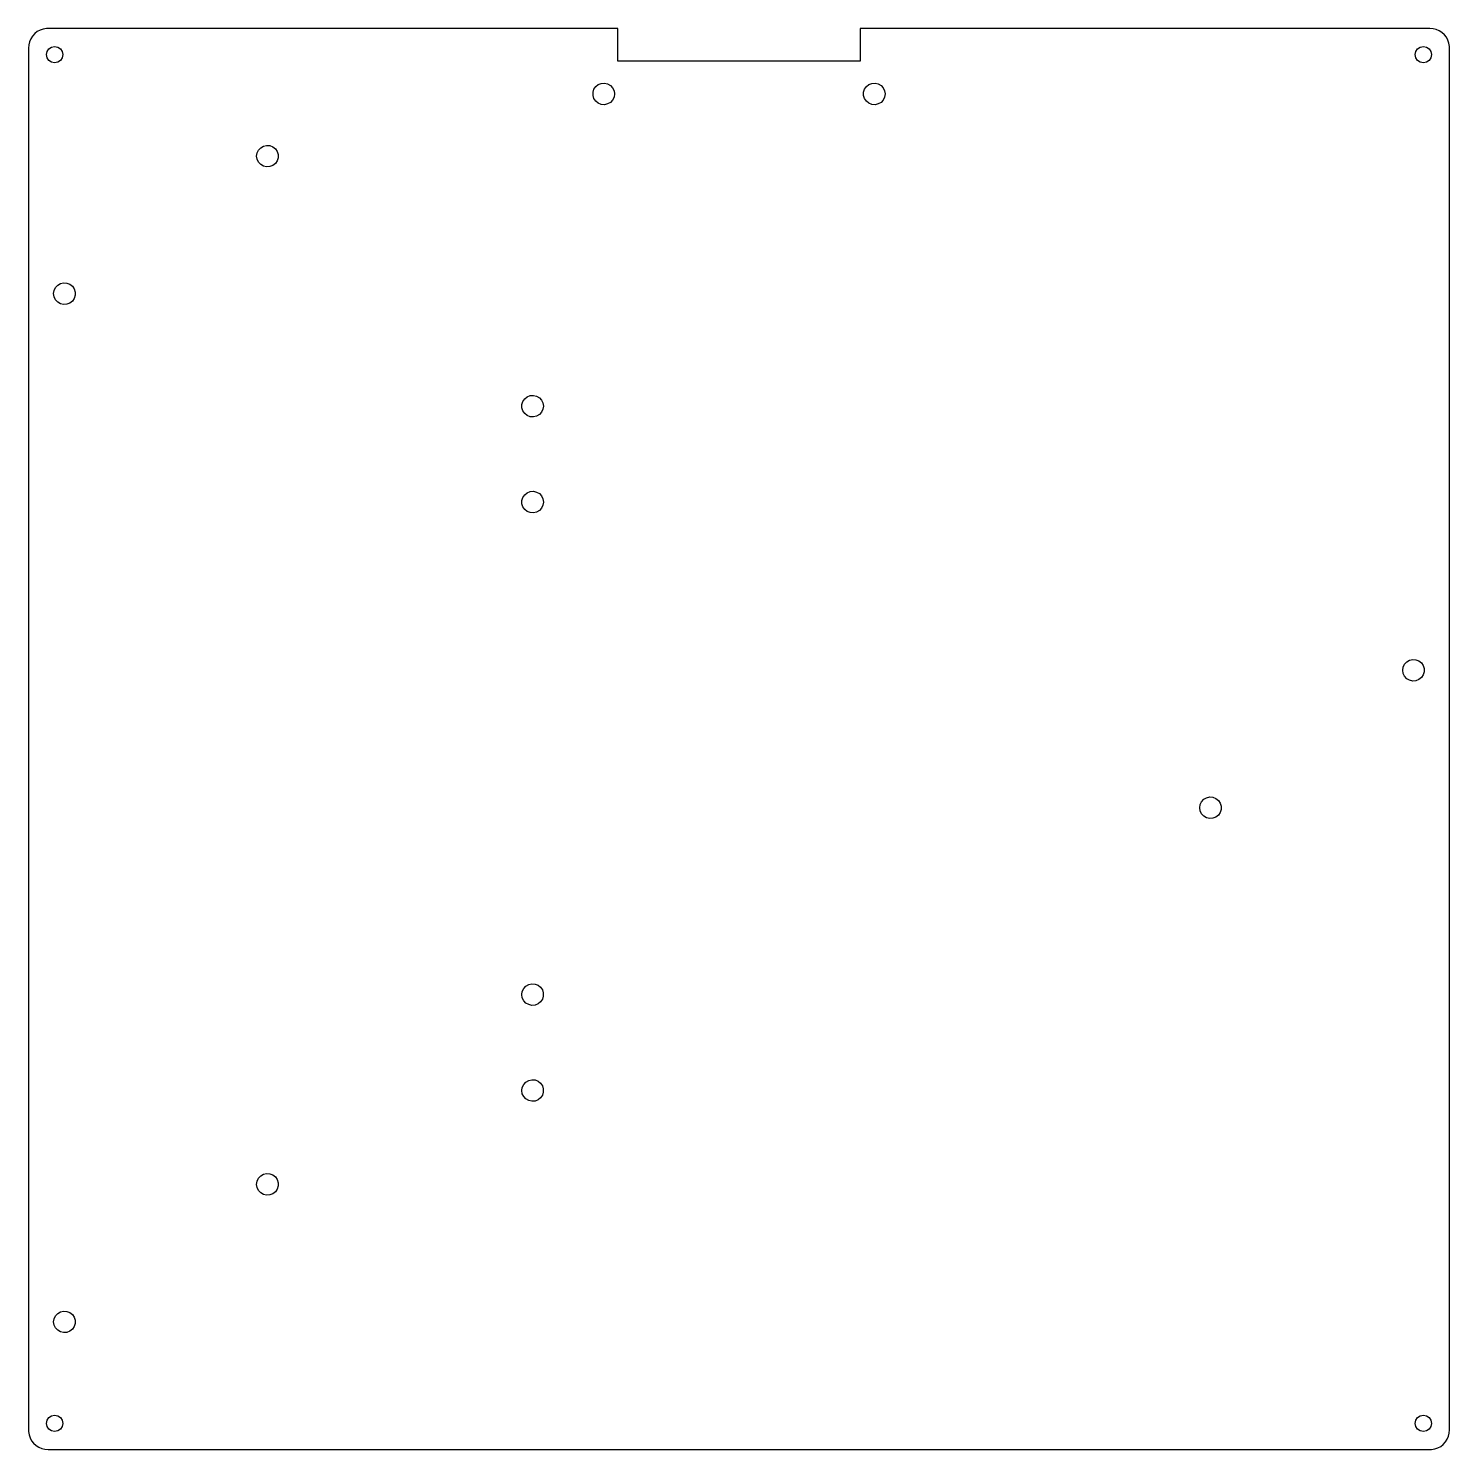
# Model space of a CAD drawing. Header units: metres. Extents: x -108 to 108, y -108 to 108.
import ezdxf

# ---------------------------------------------------------------- set-up
doc = ezdxf.new("R2010")
doc.units = ezdxf.units.M

msp = doc.modelspace()

# ---------------------------------------------------------------- linework, layer by layer
for p, q in [((105.5, 108.5), (18.51, 108.496)), ((105.994, 108.459), (105.5, 108.5)), ((-108.337, 106.474), (-108.459, 105.994)), ((-108.138, 106.928), (-108.337, 106.474)), ((-107.867, 107.343), (-108.138, 106.928)), ((-107.532, 107.707), (-107.867, 107.343)), ((-107.141, 108.011), (-107.532, 107.707)), ((-106.705, 108.247), (-107.141, 108.011)), ((-106.236, 108.408), (-106.705, 108.247)), ((-105.748, 108.49), (-106.236, 108.408)), ((-18.51, 108.494), (-105.748, 108.49)), ((-18.51, 103.5), (-18.51, 108.494)), ((18.51, 108.496), (18.51, 103.5)), ((106.474, 108.337), (105.994, 108.459)), ((106.928, 108.138), (106.474, 108.337)), ((107.343, 107.867), (106.928, 108.138)), ((107.707, 107.532), (107.343, 107.867)), ((108.011, 107.141), (107.707, 107.532)), ((108.247, 106.705), (108.011, 107.141)), ((108.408, 106.236), (108.247, 106.705)), ((-108.459, 105.994), (-108.5, 105.5)), ((-108.5, 105.5), (-108.49, -105.748)), ((-105.75, 104.5), (-105.655, 104.978)), ((-105.655, 104.022), (-105.75, 104.5)), ((-105.655, 104.978), (-105.384, 105.384)), ((-105.384, 105.384), (-104.978, 105.655)), ((-104.978, 105.655), (-104.5, 105.75)), ((-104.5, 105.75), (-104.022, 105.655)), ((-104.022, 105.655), (-103.616, 105.384)), ((-103.616, 105.384), (-103.345, 104.978)), ((-103.345, 104.978), (-103.25, 104.5)), ((-103.25, 104.5), (-103.345, 104.022)), ((103.25, 104.5), (103.345, 104.978)), ((103.345, 104.022), (103.25, 104.5)), ((103.345, 104.978), (103.616, 105.384)), ((103.616, 105.384), (104.022, 105.655)), ((104.022, 105.655), (104.5, 105.75)), ((104.5, 105.75), (104.978, 105.655)), ((104.978, 105.655), (105.384, 105.384)), ((105.384, 105.384), (105.655, 104.978)), ((105.655, 104.978), (105.75, 104.5)), ((105.75, 104.5), (105.655, 104.022)), ((108.49, 105.748), (108.408, 106.236)), ((108.5, -105.5), (108.49, 105.748)), ((-105.384, 103.616), (-105.655, 104.022)), ((-104.978, 103.345), (-105.384, 103.616)), ((-104.5, 103.25), (-104.978, 103.345)), ((-104.022, 103.345), (-104.5, 103.25)), ((-103.616, 103.616), (-104.022, 103.345)), ((-103.345, 104.022), (-103.616, 103.616)), ((18.51, 103.5), (-18.51, 103.5)), ((103.616, 103.616), (103.345, 104.022)), ((104.022, 103.345), (103.616, 103.616)), ((104.5, 103.25), (104.022, 103.345)), ((104.978, 103.345), (104.5, 103.25)), ((105.384, 103.616), (104.978, 103.345)), ((105.655, 104.022), (105.384, 103.616)), ((-21.8695, 99.6223), (-21.485, 99.9289)), ((-21.485, 99.9289), (-21.0272, 100.109)), ((-21.0272, 100.109), (-20.5367, 100.145)), ((-20.5367, 100.145), (-20.0572, 100.036)), ((-20.0572, 100.036), (-19.6312, 99.79)), ((19.4505, 99.6223), (19.835, 99.9289)), ((19.835, 99.9289), (20.2928, 100.109)), ((20.2928, 100.109), (20.7833, 100.145)), ((20.7833, 100.145), (21.2628, 100.036)), ((21.2628, 100.036), (21.6888, 99.79)), ((-22.2916, 98.7459), (-22.1466, 99.2159)), ((-22.2916, 98.2541), (-22.2916, 98.7459)), ((-22.1466, 97.7841), (-22.2916, 98.2541)), ((-22.1466, 99.2159), (-21.8695, 99.6223)), ((-21.8695, 97.3777), (-22.1466, 97.7841)), ((-19.6312, 99.79), (-19.2967, 99.4295)), ((-19.2967, 99.4295), (-19.0833, 98.9863)), ((-19.0833, 98.0137), (-19.2967, 97.5705)), ((-19.0833, 98.9863), (-19.01, 98.5)), ((-19.01, 98.5), (-19.0833, 98.0137)), ((19.0284, 98.7459), (19.1734, 99.2159)), ((19.0284, 98.2541), (19.0284, 98.7459)), ((19.1734, 97.7841), (19.0284, 98.2541)), ((19.1734, 99.2159), (19.4505, 99.6223)), ((19.4505, 97.3777), (19.1734, 97.7841)), ((21.6888, 99.79), (22.0233, 99.4295)), ((22.0233, 99.4295), (22.2367, 98.9863)), ((22.2367, 98.0137), (22.0233, 97.5705)), ((22.2367, 98.9863), (22.31, 98.5)), ((22.31, 98.5), (22.2367, 98.0137)), ((-21.485, 97.0711), (-21.8695, 97.3777)), ((-21.0272, 96.8914), (-21.485, 97.0711)), ((-20.5367, 96.8546), (-21.0272, 96.8914)), ((-20.0572, 96.9641), (-20.5367, 96.8546)), ((-19.6312, 97.21), (-20.0572, 96.9641)), ((-19.2967, 97.5705), (-19.6312, 97.21)), ((19.835, 97.0711), (19.4505, 97.3777)), ((20.2928, 96.8914), (19.835, 97.0711)), ((20.7833, 96.8546), (20.2928, 96.8914)), ((21.2628, 96.9641), (20.7833, 96.8546)), ((21.6888, 97.21), (21.2628, 96.9641)), ((22.0233, 97.5705), (21.6888, 97.21)), ((-73.65, 89), (-73.5767, 89.4863)), ((-73.5767, 88.5137), (-73.65, 89)), ((-73.5767, 89.4863), (-73.3633, 89.9295)), ((-73.3633, 89.9295), (-73.0288, 90.29)), ((-73.0288, 90.29), (-72.6028, 90.5359)), ((-72.6028, 90.5359), (-72.1233, 90.6454)), ((-72.1233, 90.6454), (-71.6328, 90.6086)), ((-71.6328, 90.6086), (-71.175, 90.4289)), ((-71.175, 90.4289), (-70.7905, 90.1223)), ((-70.7905, 90.1223), (-70.5134, 89.7159)), ((-70.5134, 89.7159), (-70.3684, 89.2459)), ((-70.3684, 89.2459), (-70.3684, 88.7541)), ((-73.3633, 88.0705), (-73.5767, 88.5137)), ((-73.0288, 87.71), (-73.3633, 88.0705)), ((-72.6028, 87.4641), (-73.0288, 87.71)), ((-72.1233, 87.3546), (-72.6028, 87.4641)), ((-71.6328, 87.3914), (-72.1233, 87.3546)), ((-71.175, 87.5711), (-71.6328, 87.3914)), ((-70.7905, 87.8777), (-71.175, 87.5711)), ((-70.5134, 88.2841), (-70.7905, 87.8777)), ((-70.3684, 88.7541), (-70.5134, 88.2841)), ((-104.029, 69.29), (-103.603, 69.5359)), ((-103.603, 69.5359), (-103.123, 69.6454)), ((-103.123, 69.6454), (-102.633, 69.6086)), ((-102.633, 69.6086), (-102.175, 69.4289)), ((-104.65, 68), (-104.577, 68.4863)), ((-104.577, 67.5137), (-104.65, 68)), ((-104.577, 68.4863), (-104.363, 68.9295)), ((-104.363, 67.0705), (-104.577, 67.5137)), ((-104.363, 68.9295), (-104.029, 69.29)), ((-102.175, 69.4289), (-101.79, 69.1223)), ((-101.79, 69.1223), (-101.513, 68.7159)), ((-101.513, 67.2841), (-101.79, 66.8777)), ((-101.513, 68.7159), (-101.368, 68.2459)), ((-101.368, 67.7541), (-101.513, 67.2841)), ((-101.368, 68.2459), (-101.368, 67.7541)), ((-104.029, 66.71), (-104.363, 67.0705)), ((-103.603, 66.4641), (-104.029, 66.71)), ((-103.123, 66.3546), (-103.603, 66.4641)), ((-102.633, 66.3914), (-103.123, 66.3546)), ((-102.175, 66.5711), (-102.633, 66.3914)), ((-101.79, 66.8777), (-102.175, 66.5711)), ((-32.7195, 51.9469), (-32.335, 52.2535)), ((-32.335, 52.2535), (-31.8772, 52.4332)), ((-31.8772, 52.4332), (-31.3867, 52.47)), ((-31.3867, 52.47), (-30.9072, 52.3605)), ((-30.9072, 52.3605), (-30.4812, 52.1146)), ((-30.4812, 52.1146), (-30.1467, 51.7541)), ((-33.1416, 51.0705), (-32.9966, 51.5405)), ((-33.1416, 50.5787), (-33.1416, 51.0705)), ((-32.9966, 50.1087), (-33.1416, 50.5787)), ((-32.9966, 51.5405), (-32.7195, 51.9469)), ((-32.7195, 49.7023), (-32.9966, 50.1087)), ((-30.1467, 51.7541), (-29.9333, 51.3109)), ((-29.9333, 50.3382), (-30.1467, 49.8951)), ((-29.9333, 51.3109), (-29.86, 50.8246)), ((-29.86, 50.8246), (-29.9333, 50.3382)), ((-32.335, 49.3956), (-32.7195, 49.7023)), ((-31.8772, 49.216), (-32.335, 49.3956)), ((-31.3867, 49.1792), (-31.8772, 49.216)), ((-30.9072, 49.2886), (-31.3867, 49.1792)), ((-30.4812, 49.5346), (-30.9072, 49.2886)), ((-30.1467, 49.8951), (-30.4812, 49.5346)), ((-33.1416, 36.4213), (-32.9966, 36.8913)), ((-32.9966, 36.8913), (-32.7195, 37.2977)), ((-32.7195, 37.2977), (-32.335, 37.6044)), ((-32.335, 37.6044), (-31.8772, 37.784)), ((-31.8772, 37.784), (-31.3867, 37.8208)), ((-31.3867, 37.8208), (-30.9072, 37.7114)), ((-30.9072, 37.7114), (-30.4812, 37.4654)), ((-30.4812, 37.4654), (-30.1467, 37.1049)), ((-30.1467, 37.1049), (-29.9333, 36.6618)), ((-33.1416, 35.9295), (-33.1416, 36.4213)), ((-32.9966, 35.4595), (-33.1416, 35.9295)), ((-32.7195, 35.0531), (-32.9966, 35.4595)), ((-32.335, 34.7465), (-32.7195, 35.0531)), ((-31.8772, 34.5668), (-32.335, 34.7465)), ((-30.4812, 34.8854), (-30.9072, 34.6395)), ((-30.1467, 35.2459), (-30.4812, 34.8854)), ((-29.9333, 35.6891), (-30.1467, 35.2459)), ((-29.9333, 36.6618), (-29.86, 36.1754)), ((-29.86, 36.1754), (-29.9333, 35.6891)), ((-31.3867, 34.53), (-31.8772, 34.5668)), ((-30.9072, 34.6395), (-31.3867, 34.53)), ((101.35, 10.5), (101.423, 10.9863)), ((101.423, 10.9863), (101.637, 11.4295)), ((101.637, 11.4295), (101.971, 11.79)), ((101.971, 11.79), (102.397, 12.0359)), ((102.397, 12.0359), (102.877, 12.1454)), ((102.877, 12.1454), (103.367, 12.1086)), ((103.367, 12.1086), (103.825, 11.9289)), ((103.825, 11.9289), (104.21, 11.6223)), ((104.21, 11.6223), (104.487, 11.2159)), ((104.487, 11.2159), (104.632, 10.7459)), ((101.423, 10.0137), (101.35, 10.5)), ((101.637, 9.57052), (101.423, 10.0137)), ((101.971, 9.20998), (101.637, 9.57052)), ((102.397, 8.96406), (101.971, 9.20998)), ((102.877, 8.85461), (102.397, 8.96406)), ((103.367, 8.89137), (102.877, 8.85461)), ((103.825, 9.07106), (103.367, 8.89137)), ((104.21, 9.37771), (103.825, 9.07106)), ((104.487, 9.78409), (104.21, 9.37771)), ((104.632, 10.2541), (104.487, 9.78409)), ((104.632, 10.7459), (104.632, 10.2541)), ((70.35, -10.5), (70.4233, -10.0137)), ((70.4233, -10.9863), (70.35, -10.5)), ((70.4233, -10.0137), (70.6367, -9.57052)), ((70.6367, -9.57052), (70.9712, -9.20998)), ((70.9712, -9.20998), (71.3972, -8.96406)), ((71.3972, -8.96406), (71.8767, -8.85461)), ((71.8767, -8.85461), (72.3672, -8.89137)), ((72.3672, -8.89137), (72.825, -9.07106)), ((72.825, -9.07106), (73.2095, -9.37771)), ((73.2095, -9.37771), (73.4866, -9.78409)), ((73.4866, -9.78409), (73.6316, -10.2541)), ((73.6316, -10.7459), (73.4866, -11.2159)), ((73.6316, -10.2541), (73.6316, -10.7459)), ((70.6367, -11.4295), (70.4233, -10.9863)), ((70.9712, -11.79), (70.6367, -11.4295)), ((71.3972, -12.0359), (70.9712, -11.79)), ((71.8767, -12.1454), (71.3972, -12.0359)), ((72.3672, -12.1086), (71.8767, -12.1454)), ((72.825, -11.9289), (72.3672, -12.1086)), ((73.2095, -11.6223), (72.825, -11.9289)), ((73.4866, -11.2159), (73.2095, -11.6223)), ((-33.16, -39.0254), (-33.0867, -38.5391)), ((-33.0867, -39.5118), (-33.16, -39.0254)), ((-33.0867, -38.5391), (-32.8733, -38.0959)), ((-32.8733, -38.0959), (-32.5388, -37.7354)), ((-32.5388, -37.7354), (-32.1128, -37.4895)), ((-32.1128, -37.4895), (-31.6333, -37.38)), ((-31.6333, -37.38), (-31.1428, -37.4168)), ((-31.1428, -37.4168), (-30.685, -37.5965)), ((-30.685, -37.5965), (-30.3005, -37.9031)), ((-30.3005, -37.9031), (-30.0234, -38.3095)), ((-30.0234, -38.3095), (-29.8784, -38.7795)), ((-29.8784, -38.7795), (-29.8784, -39.2713)), ((-32.8733, -39.9549), (-33.0867, -39.5118)), ((-32.5388, -40.3154), (-32.8733, -39.9549)), ((-32.1128, -40.5614), (-32.5388, -40.3154)), ((-31.6333, -40.6708), (-32.1128, -40.5614)), ((-31.1428, -40.634), (-31.6333, -40.6708)), ((-30.685, -40.4544), (-31.1428, -40.634)), ((-30.3005, -40.1477), (-30.685, -40.4544)), ((-30.0234, -39.7413), (-30.3005, -40.1477)), ((-29.8784, -39.2713), (-30.0234, -39.7413)), ((-32.1128, -52.1386), (-31.6333, -52.0292)), ((-31.6333, -52.0292), (-31.1428, -52.066)), ((-31.1428, -52.066), (-30.685, -52.2456)), ((-33.16, -53.6746), (-33.0867, -53.1882)), ((-33.0867, -54.1609), (-33.16, -53.6746)), ((-33.0867, -53.1882), (-32.8733, -52.7451)), ((-32.8733, -54.6041), (-33.0867, -54.1609)), ((-32.8733, -52.7451), (-32.5388, -52.3846)), ((-32.5388, -52.3846), (-32.1128, -52.1386)), ((-30.685, -52.2456), (-30.3005, -52.5523)), ((-30.3005, -52.5523), (-30.0234, -52.9587)), ((-30.0234, -52.9587), (-29.8784, -53.4287)), ((-29.8784, -53.9205), (-30.0234, -54.3905)), ((-29.8784, -53.4287), (-29.8784, -53.9205)), ((-32.5388, -54.9646), (-32.8733, -54.6041)), ((-32.1128, -55.2105), (-32.5388, -54.9646)), ((-31.6333, -55.32), (-32.1128, -55.2105)), ((-31.1428, -55.2832), (-31.6333, -55.32)), ((-30.685, -55.1035), (-31.1428, -55.2832)), ((-30.3005, -54.7969), (-30.685, -55.1035)), ((-30.0234, -54.3905), (-30.3005, -54.7969)), ((-73.5767, -67.5137), (-73.3633, -67.0705)), ((-73.3633, -67.0705), (-73.0288, -66.71)), ((-73.0288, -66.71), (-72.6028, -66.4641)), ((-72.6028, -66.4641), (-72.1233, -66.3546)), ((-72.1233, -66.3546), (-71.6328, -66.3914)), ((-71.6328, -66.3914), (-71.175, -66.5711)), ((-71.175, -66.5711), (-70.7905, -66.8777)), ((-70.7905, -66.8777), (-70.5134, -67.2841)), ((-73.65, -68), (-73.5767, -67.5137)), ((-73.5767, -68.4863), (-73.65, -68)), ((-73.3633, -68.9295), (-73.5767, -68.4863)), ((-73.0288, -69.29), (-73.3633, -68.9295)), ((-72.6028, -69.5359), (-73.0288, -69.29)), ((-71.175, -69.4289), (-71.6328, -69.6086)), ((-70.7905, -69.1223), (-71.175, -69.4289)), ((-70.5134, -68.7159), (-70.7905, -69.1223)), ((-70.5134, -67.2841), (-70.3684, -67.7541)), ((-70.3684, -68.2459), (-70.5134, -68.7159)), ((-70.3684, -67.7541), (-70.3684, -68.2459)), ((-72.1233, -69.6454), (-72.6028, -69.5359)), ((-71.6328, -69.6086), (-72.1233, -69.6454)), ((-104.65, -89), (-104.577, -88.5137)), ((-104.577, -88.5137), (-104.363, -88.0705)), ((-104.363, -88.0705), (-104.029, -87.71)), ((-104.029, -87.71), (-103.603, -87.4641)), ((-103.603, -87.4641), (-103.123, -87.3546)), ((-103.123, -87.3546), (-102.633, -87.3914)), ((-102.633, -87.3914), (-102.175, -87.5711)), ((-102.175, -87.5711), (-101.79, -87.8777)), ((-101.79, -87.8777), (-101.513, -88.2841)), ((-101.513, -88.2841), (-101.368, -88.7541)), ((-101.368, -88.7541), (-101.368, -89.2459)), ((-104.577, -89.4863), (-104.65, -89)), ((-104.363, -89.9295), (-104.577, -89.4863)), ((-104.029, -90.29), (-104.363, -89.9295)), ((-103.603, -90.5359), (-104.029, -90.29)), ((-103.123, -90.6454), (-103.603, -90.5359)), ((-102.633, -90.6086), (-103.123, -90.6454)), ((-102.175, -90.4289), (-102.633, -90.6086)), ((-101.79, -90.1223), (-102.175, -90.4289)), ((-101.513, -89.7159), (-101.79, -90.1223)), ((-101.368, -89.2459), (-101.513, -89.7159)), ((-105.75, -104.5), (-105.655, -104.022)), ((-105.655, -104.022), (-105.384, -103.616)), ((-105.384, -103.616), (-104.978, -103.345)), ((-104.978, -103.345), (-104.5, -103.25)), ((-104.5, -103.25), (-104.022, -103.345)), ((-104.022, -103.345), (-103.616, -103.616)), ((-103.616, -103.616), (-103.345, -104.022)), ((-103.345, -104.022), (-103.25, -104.5)), ((103.25, -104.5), (103.345, -104.022)), ((103.345, -104.022), (103.616, -103.616)), ((103.616, -103.616), (104.022, -103.345)), ((104.022, -103.345), (104.5, -103.25)), ((104.5, -103.25), (104.978, -103.345)), ((104.978, -103.345), (105.384, -103.616)), ((105.384, -103.616), (105.655, -104.022)), ((105.655, -104.022), (105.75, -104.5)), ((-108.49, -105.748), (-108.408, -106.236)), ((-108.408, -106.236), (-108.247, -106.705)), ((-105.655, -104.978), (-105.75, -104.5)), ((-105.384, -105.384), (-105.655, -104.978)), ((-104.978, -105.655), (-105.384, -105.384)), ((-104.5, -105.75), (-104.978, -105.655)), ((-104.022, -105.655), (-104.5, -105.75)), ((-103.616, -105.384), (-104.022, -105.655)), ((-103.345, -104.978), (-103.616, -105.384)), ((-103.25, -104.5), (-103.345, -104.978)), ((103.345, -104.978), (103.25, -104.5)), ((103.616, -105.384), (103.345, -104.978)), ((104.022, -105.655), (103.616, -105.384)), ((104.5, -105.75), (104.022, -105.655)), ((104.978, -105.655), (104.5, -105.75)), ((105.384, -105.384), (104.978, -105.655)), ((105.655, -104.978), (105.384, -105.384)), ((105.75, -104.5), (105.655, -104.978)), ((108.337, -106.474), (108.459, -105.994)), ((108.459, -105.994), (108.5, -105.5)), ((-108.247, -106.705), (-108.011, -107.141)), ((-108.011, -107.141), (-107.707, -107.532)), ((-107.707, -107.532), (-107.343, -107.867)), ((-107.343, -107.867), (-106.928, -108.138)), ((-106.928, -108.138), (-106.474, -108.337)), ((-106.474, -108.337), (-105.994, -108.459)), ((-105.994, -108.459), (-105.5, -108.5)), ((-105.5, -108.5), (105.748, -108.49)), ((105.748, -108.49), (106.236, -108.408)), ((106.236, -108.408), (106.705, -108.247)), ((106.705, -108.247), (107.141, -108.011)), ((107.141, -108.011), (107.532, -107.707)), ((107.532, -107.707), (107.867, -107.343)), ((107.867, -107.343), (108.138, -106.928)), ((108.138, -106.928), (108.337, -106.474))]:
    msp.add_line(p, q)

doc.saveas('drawing.dxf')
